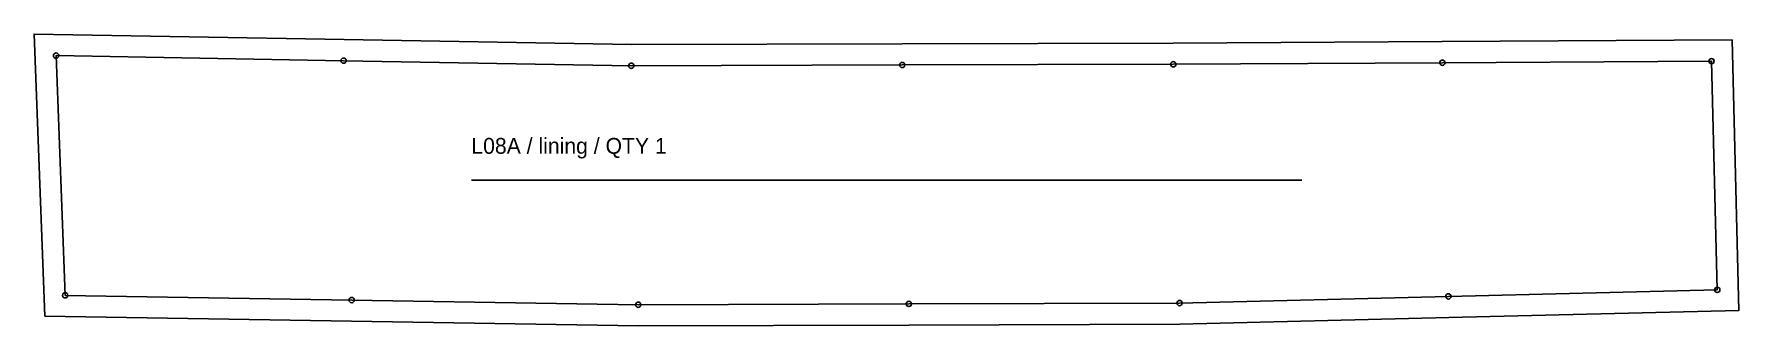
# Model space of a CAD drawing. Header units: millimetres. Extents: x -12 to 956, y -12 to 154.
import ezdxf

# ---------------------------------------------------------------- set-up
doc = ezdxf.new("R2010")
doc.units = ezdxf.units.MM
for name, color, linetype in [('CUT', 7, 'Continuous'), ('GRAIN', 3, 'Continuous'), ('ID', 7, 'Continuous'), ('NOTCH', 1, 'Continuous'), ('SEW', 5, 'Continuous')]:
    doc.layers.add(name, color=color, linetype=linetype)

msp = doc.modelspace()

# ---------------------------------------------------------------- linework, layer by layer
at = {"layer": 'CUT'}
msp.add_lwpolyline([(-6.36, -6.47), (-12.48, 153.68), (163.66, 150.6), (327, 147.75), (480.9, 148.15), (634.91, 148.55), (787.86, 149.44), (952.6, 150.4), (956.45, -3.24), (791.64, -7.28), (638.71, -11.03), (484.74, -11.51), (330.79, -12), (167.83, -9.33)], close=True, dxfattribs=at)
at = {"layer": 'GRAIN'}
msp.add_line((236.04, 70.73), (708.12, 70.73), dxfattribs=at)
at = {"layer": 'NOTCH'}
for centre in [(0, 141.46), (163.45, 138.6), (326.91, 135.75), (480.93, 136.15), (634.96, 136.55), (787.93, 137.44), (940.9, 138.33), (944.16, 8.47), (5.2, 5.34), (168.03, 2.67), (330.87, 0), (484.7, 0.49), (638.54, 0.97), (791.35, 4.72)]:
    msp.add_circle(centre, 1.5, dxfattribs=at)
at = {"layer": 'SEW'}
msp.add_lwpolyline([(5.2, 5.34), (168.03, 2.67), (330.87, 0), (484.7, 0.49), (638.54, 0.97), (791.35, 4.72), (944.16, 8.47), (940.9, 138.33), (787.93, 137.44), (634.96, 136.55), (480.93, 136.15), (326.91, 135.75), (163.45, 138.6), (0, 141.46)], close=True, dxfattribs=at)

# ---------------------------------------------------------------- texts
at = {"layer": 'ID'}
msp.add_text('L08A / lining / QTY 1', height=9, dxfattribs=at).set_placement((236.04, 85.73))

doc.saveas('drawing.dxf')
